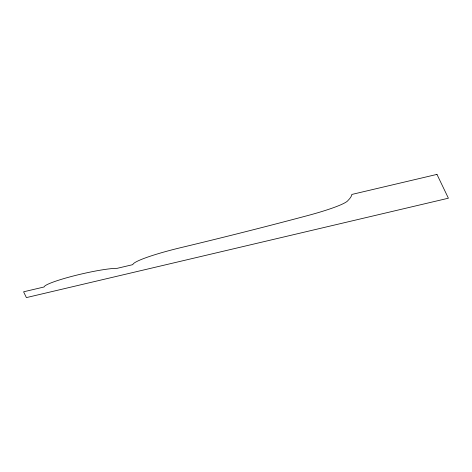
<?xml version="1.0" encoding="UTF-8"?>
<svg xmlns="http://www.w3.org/2000/svg" width="472" height="472" viewBox="0 0 472 472"><rect width="100%" height="100%" fill="white"/><g stroke="black" fill="none" stroke-linecap="round" stroke-linejoin="round"><path stroke-width="0.71" d="M436.966 174.398L351.811 194.452A325.999 35.772 -13.1 0 1 348.082 200.358A61.006 6.696 -13.1 0 1 304.753 216.353A592.69 65.036 -13.1 0 1 182.133 247.328A54.186 5.947 -13.1 0 0 132.833 264.639L117.121 268.338A39.371 4.319 -13.1 0 0 74.192 275.772A39.371 4.319 -13.1 0 0 44.114 286.976L23.6 291.808L26.385 297.602L448.4 198.205L436.966 174.398"/></g></svg>
